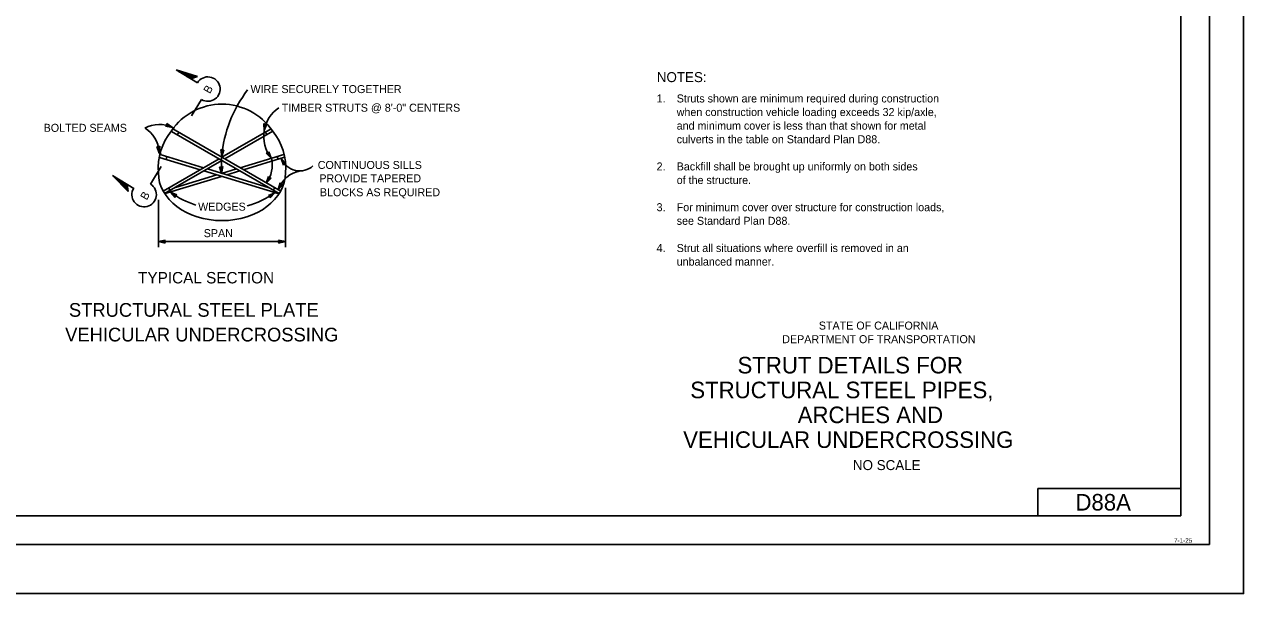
# Model space of a CAD drawing. Extents: x -894 to 866, y -472 to 714.
# Drawn here: x -200 to 866, y -472 to 26 of the extents above; entities that cross this region are included whole.
import ezdxf

# ---------------------------------------------------------------- set-up
doc = ezdxf.new("R2010")
doc.units = 0
for name, color, linetype in [('22 Misc Cnst Det', 7, 'Continuous'), ('56 Stage 3 Anno', 7, 'Continuous'), ('57 Undefined', 7, 'Continuous'), ('60 Nongeo Data', 7, 'Continuous'), ('border_INSIDE-BORDER-anno', 7, 'Continuous'), ('border_PLOTTING-ELEMENTS', 7, 'Continuous'), ('border_rw_22x34_Cut_Lines', 7, 'Continuous'), ('border_SHEET', 7, 'Continuous'), ('border_WITHIN-BORDER-anno', 7, 'Continuous')]:
    doc.layers.add(name, color=color, linetype=linetype)

msp = doc.modelspace()

# ---------------------------------------------------------------- linework, layer by layer
at = {"layer": '22 Misc Cnst Det'}
for p, q in [((-67.5, -14), (-48.8, -19.7)), ((-48.9, -25.3), (-67.5, -14)), ((-66.2, -14.8), (-49.4, -19.9)), ((-64.8, -15.6), (-50, -20.1)), ((-63.5, -16.4), (-50.6, -20.3)), ((-62.2, -17.2), (-51.2, -20.6)), ((-60.8, -18), (-51.8, -20.8)), ((-59.5, -18.8), (-52.4, -21)), ((-58.2, -19.7), (-53, -21.2)), ((-56.8, -20.5), (-53.7, -21.4)), ((-55.5, -21.3), (-54.3, -21.7)), ((-54.7, -21.8), (-48.8, -19.7)), ((-45.3, -40), (-54, -54.3)), ((-123.2, -106.4), (-109.5, -120.4)), ((-104.6, -117.7), (-123.2, -106.4)), ((-89.9, -114), (-80.5, -98.6)), ((-121.9, -107.2), (-109.6, -119.7)), ((-120.5, -108), (-109.7, -119.1)), ((-119.2, -108.8), (-109.8, -118.4)), ((-117.9, -109.6), (-109.8, -117.8)), ((-116.5, -110.4), (-109.9, -117.2)), ((-115.2, -111.2), (-110, -116.5)), ((-113.9, -112.1), (-110.1, -115.9)), ((-112.5, -112.9), (-110.2, -115.2)), ((-111.2, -113.7), (-110.3, -114.6)), ((-110.3, -114.2), (-109.5, -120.4))]:
    msp.add_line(p, q, dxfattribs=at)
for centre, start, end in [((-39.8, -30.8), 238.7671, 148.7676), ((-95.5, -123.2), 148.7677, 58.7682)]:
    msp.add_arc(centre, 10.7, start, end, dxfattribs=at)
at = {"layer": '56 Stage 3 Anno'}
for p, q in [((-76.7, -63.3), (-75.5, -62.4)), ((-70.7, -64.4), (-76.7, -63.3)), ((-76.7, -63.3), (-76.7, -63.3)), ((-72, -63.9), (-76.4, -63.1)), ((-73.2, -63.3), (-76.1, -62.8)), ((-75.5, -62.4), (-75.7, -60.9)), ((-75.7, -60.9), (-75.7, -60.9)), ((-75.7, -60.9), (-70.7, -64.4)), ((-74.5, -62.8), (-75.7, -62.6)), ((-75.6, -61.3), (-72, -63.9)), ((-75.6, -61.7), (-73.2, -63.3)), ((-75.5, -62.1), (-74.5, -62.8)), ((9.5, -67), (9.2, -60.9)), ((9.2, -60.9), (9.2, -60.9)), ((9.2, -60.9), (10.4, -61.9)), ((11.9, -61.3), (9.5, -67)), ((9.7, -65.6), (9.6, -61.1)), ((11.5, -61.5), (9.7, -65.6)), ((10, -64.3), (9.9, -61.4)), ((11.1, -61.6), (10, -64.3)), ((10.2, -62.9), (10.2, -61.7)), ((10.7, -61.8), (10.2, -62.9)), ((10.4, -61.9), (11.9, -61.3)), ((11.9, -61.3), (11.9, -61.3)), ((-70.7, -64.4), (-70.7, -64.4)), ((-66.5, -70.8), (-65.3, -68.7)), ((9.5, -67), (9.5, -67)), ((11.8, -70.7), (10.5, -68.5)), ((-82.5, -86.8), (-84.5, -81)), ((-84.5, -81), (-84.5, -81)), ((-84.5, -81), (-83, -81.7)), ((-82.6, -85.5), (-84.1, -81.2)), ((-82.8, -84.1), (-83.7, -81.4)), ((-82.9, -82.7), (-83.3, -81.5)), ((-83, -81.7), (-81.8, -80.7)), ((-82.8, -81.5), (-82.9, -82.7)), ((-82.5, -81.3), (-82.8, -84.1)), ((-82.1, -81), (-82.6, -85.5)), ((-81.8, -80.7), (-82.5, -86.8)), ((-81.8, -80.7), (-81.8, -80.7)), ((-27.6, -89.8), (-28.5, -83.7)), ((-28.5, -83.7), (-28.5, -83.7)), ((-28.5, -83.7), (-27.2, -84.6)), ((-27.5, -88.4), (-28.1, -84)), ((-27.4, -87.1), (-27.8, -84.2)), ((-25.8, -84), (-27.6, -89.8)), ((-26.2, -84.1), (-27.5, -88.4)), ((-26.5, -84.3), (-27.4, -87.1)), ((-27.3, -85.7), (-27.4, -84.5)), ((-26.9, -84.5), (-27.3, -85.7)), ((-27.2, -84.6), (-25.8, -84)), ((-25.8, -84), (-25.8, -84)), ((-82.5, -86.8), (-82.5, -86.8)), ((-27.6, -89.8), (-27.6, -89.8)), ((15.7, -91.4), (11.3, -87)), ((11.3, -87), (11.3, -87)), ((11.3, -87), (12.9, -87)), ((15, -90.2), (11.8, -87)), ((14.2, -89), (12.2, -87)), ((13.5, -87.9), (12.6, -87)), ((12.9, -87), (13.6, -85.6)), ((13, -86.7), (13.5, -87.9)), ((13.2, -86.4), (14.2, -89)), ((13.4, -86), (15, -90.2)), ((13.6, -85.6), (13.6, -85.6)), ((13.6, -85.6), (15.7, -91.4)), ((15.7, -91.4), (15.7, -91.4)), ((21.6, -92.2), (20.9, -89.8)), ((26.3, -97.5), (24.4, -91.6)), ((24.4, -91.6), (24.4, -91.6)), ((24.4, -91.6), (28.6, -96.1)), ((26.5, -97.1), (25.1, -92.8)), ((25.1, -92.8), (28.2, -96.1)), ((26.7, -96.7), (25.8, -94)), ((25.8, -94), (27.8, -96.1)), ((26.9, -96.4), (26.5, -95.2)), ((26.5, -95.2), (27.4, -96.1)), ((-27.9, -104.8), (-29.5, -98.8)), ((-29.5, -98.8), (-29.5, -98.8)), ((-29.5, -98.8), (-28.1, -99.6)), ((-27.9, -103.4), (-29.1, -99.1)), ((-28, -102), (-28.8, -99.2)), ((-28.1, -100.6), (-28.4, -99.4)), ((-28.1, -99.6), (-26.8, -98.7)), ((-27.9, -99.4), (-28.1, -100.6)), ((-27.5, -99.2), (-28, -102)), ((-26.8, -98.7), (-27.9, -104.8)), ((-27.2, -98.9), (-27.9, -103.4)), ((-27.9, -104.8), (-27.9, -104.8)), ((-26.8, -98.7), (-26.8, -98.7)), ((27.1, -96.1), (26.3, -97.5)), ((26.3, -97.5), (26.3, -97.5)), ((28.6, -96.1), (27.1, -96.1)), ((28.6, -96.1), (28.6, -96.1)), ((11.1, -113), (13.3, -107.2)), ((15.5, -108.7), (11.1, -113)), ((11.1, -113), (11.1, -113)), ((11.9, -111.8), (13.4, -107.6)), ((15.1, -108.7), (11.9, -111.8)), ((12.6, -110.7), (13.6, -108)), ((14.7, -108.7), (12.6, -110.7)), ((13.3, -107.2), (13.3, -107.2)), ((13.3, -107.2), (14, -108.6)), ((13.4, -109.5), (13.8, -108.3)), ((14.3, -108.6), (13.4, -109.5)), ((14, -108.6), (15.5, -108.7)), ((15.5, -108.7), (15.5, -108.7)), ((17.4, -119.3), (18.7, -117.1)), ((21.8, -118.7), (23.4, -112.8)), ((25.8, -114), (21.8, -118.7)), ((25.3, -114.1), (22.4, -117.5)), ((22.5, -117.5), (23.6, -113.2)), ((23.1, -116.3), (23.8, -113.5)), ((24.9, -114.1), (23.1, -116.3)), ((23.4, -112.8), (23.4, -112.8)), ((23.4, -112.8), (24.2, -114.1)), ((23.7, -115.1), (24, -113.9)), ((24.5, -114.1), (23.7, -115.1)), ((24.2, -114.1), (25.8, -114)), ((25.8, -114), (25.8, -114)), ((28.1, -117.3), (28.1, -169.1)), ((-83.1, -127.8), (-83.1, -169.1)), ((-72.8, -119.5), (-74, -117.4)), ((-72.3, -120.7), (-72.7, -119.5)), ((-68.5, -125.7), (-72.6, -121.1)), ((-72.6, -121.1), (-72.6, -121.1)), ((-72.6, -121.1), (-66.9, -123.5)), ((-68.5, -125.3), (-71.5, -121.9)), ((-71.5, -121.9), (-67.3, -123.7)), ((-68.4, -124.9), (-70.4, -122.7)), ((-70.4, -122.7), (-67.7, -123.9)), ((-68.4, -124.5), (-69.2, -123.6)), ((-69.2, -123.6), (-68.1, -124)), ((-68.4, -124.2), (-68.5, -125.7)), ((-68.5, -125.7), (-68.5, -125.7)), ((-66.9, -123.5), (-68.4, -124.2)), ((-66.9, -123.5), (-66.9, -123.5)), ((13.1, -123.9), (18.8, -121.5)), ((14.5, -124.5), (13.1, -123.9)), ((13.1, -123.9), (13.1, -123.9)), ((13.5, -124), (17.6, -122.3)), ((13.9, -124.2), (16.5, -123.1)), ((14.2, -124.4), (15.4, -123.9)), ((14.6, -126), (14.5, -124.5)), ((18.8, -121.5), (14.6, -126)), ((17.6, -122.3), (14.6, -125.6)), ((16.5, -123.1), (14.6, -125.2)), ((15.4, -123.9), (14.6, -124.8)), ((14.6, -126), (14.6, -126)), ((18.8, -121.5), (18.8, -121.5)), ((21.8, -118.7), (21.8, -118.7)), ((-83.1, -164.3), (-77.1, -162.9)), ((-83.1, -164.3), (28.1, -164.3)), ((-77.1, -165.6), (-83.1, -164.3)), ((-83.1, -164.3), (-83.1, -164.3)), ((-81.7, -164.3), (-77.3, -163.3)), ((-77.3, -165.2), (-81.7, -164.3)), ((-80.3, -164.3), (-77.5, -163.6)), ((-77.6, -164.9), (-80.3, -164.3)), ((-79, -164.3), (-77.8, -164)), ((-77.7, -164.5), (-79, -164.3)), ((-77.1, -162.9), (-77.9, -164.3)), ((-77.9, -164.3), (-77.1, -165.6)), ((-77.1, -162.9), (-77.1, -162.9)), ((-77.1, -165.6), (-77.1, -165.6)), ((22.9, -164.3), (22.1, -162.9)), ((22.1, -162.9), (22.1, -162.9)), ((22.1, -162.9), (28.1, -164.3)), ((28.1, -164.3), (22.1, -165.6)), ((22.1, -165.6), (22.9, -164.3)), ((22.1, -165.6), (22.1, -165.6)), ((22.3, -163.3), (26.7, -164.3)), ((26.7, -164.3), (22.3, -165.2)), ((22.5, -163.6), (25.3, -164.3)), ((25.3, -164.3), (22.5, -164.9)), ((22.7, -164), (23.9, -164.3)), ((23.9, -164.3), (22.7, -164.5)), ((28.1, -164.3), (28.1, -164.3))]:
    msp.add_line(p, q, dxfattribs=at)
for centre, radius, start, end in [((82.3, -99), 110.3, 142.3242, 175.2149), ((39.4, -72.3), 30.4, 124.0191, 169.8803), ((-82.2, -87.6), 25.9, 63.4249, 119.111), ((-108.3, -86.9), 25.8, 3.4443, 58.3316), ((39.4, -72.3), 30.4, 169.8803, 218.7344), ((82.3, -99), 110.3, 175.2281, 182.9833), ((-9.2, -97.4), 25.7, 322.5523, 13.5998), ((40.6, -84.8), 17.6, 203.4847, 310.9608), ((44.8, -126.5), 24.3, 98.2725, 161.4717), ((-26.6, -57.1), 78.8, 234.3522, 252.5688), ((-26.6, -57.1), 78.8, 285.5085, 305.1854)]:
    msp.add_arc(centre, radius, start, end, dxfattribs=at)
at = {"layer": '60 Nongeo Data'}
for p, q in [((22.6, -122.3), (-71.7, -67.8)), ((-69, -65.4), (-70.6, -64.4)), ((23.9, -120.1), (-70.4, -65.7)), ((-27.5, -90.5), (15.7, -65.5)), ((-25, -91.9), (17, -67.7)), ((-80.6, -87.4), (-82.4, -86.8)), ((-46.5, -101.4), (-82.2, -90.6)), ((-43.5, -99.7), (-81.6, -88.1)), ((-78.8, -120.1), (-29.9, -91.9)), ((-77.6, -122.3), (-27.5, -93.4)), ((-76.4, -92.4), (-75.7, -89.9)), ((-11.5, -99.6), (26.7, -88)), ((-8.6, -101.4), (27.2, -90.5)), ((-68.2, -116.9), (-32, -105.9)), ((22.5, -122.4), (-43.2, -102.4)), ((13.7, -117.1), (-40.2, -100.7)), ((-27.8, -104.6), (-14.9, -100.7)), ((-23.2, -105.8), (-11.9, -102.4)), ((-77.2, -122.2), (-27.8, -107.2)), ((17.3, -120.8), (17.7, -119.5))]:
    msp.add_line(p, q, dxfattribs=at)
for centre, radius, start, end in [((-27.5, -97.4), 53.4, 34.2113, 145.7887), ((-31, -100.2), 52.2, 140.9803, 184.3649), ((-23.9, -100.2), 52.2, 355.6351, 39.0197)]:
    msp.add_arc(centre, radius, start, end, dxfattribs=at)
msp.add_ellipse((-27.5, -104.2), major_axis=(55.6, 0), ratio=0.749986, start_param=3.141593, end_param=6.283185, dxfattribs=at)
at = {"layer": 'border_PLOTTING-ELEMENTS'}
for points in [[(-894, -472.4), (866, -472.4), (866, 713.6), (-894, 713.6)], [(-864, 670.6), (836, 670.6), (836, -429.4), (-864, -429.4)]]:
    msp.add_lwpolyline(points, close=True, dxfattribs=at)
at = {"layer": 'border_rw_22x34_Cut_Lines'}
msp.add_lwpolyline([(-864, 670.6), (836, 670.6), (836, -429.4), (-864, -429.4)], close=True, dxfattribs=at)
at = {"layer": 'border_SHEET'}
for p, q in [((811, 645.6), (811, -404.4)), ((685.9, -404.4), (685.9, -380.4)), ((685.9, -380.4), (810.9, -380.4)), ((811, -404.4), (-814, -404.4))]:
    msp.add_line(p, q, dxfattribs=at)

# ---------------------------------------------------------------- texts
at = {"layer": '57 Undefined'}
for s, height, p in [('NOTES:', 8.75, (352.8, -24.7)), ('WIRE SECURELY TOGETHER', 7, (-2.5, -34.3)), ('1.', 7, (352.6, -42.5)), ('Struts shown are minimum required during construction', 7, (370.2, -42.5)), ('TIMBER STRUTS @ 8\'-0" CENTERS', 7, (24.8, -50.6)), ('when construction vehicle loading exceeds 32 kip/axle,', 7, (370.2, -54.4)), ('BOLTED SEAMS', 7, (-183.4, -68.2)), ('and minimum cover is less than that shown for metal', 7, (370.2, -66.3)), ('culverts in the table on Standard Plan D88.', 7, (370.2, -78.2)), ('CONTINUOUS SILLS', 7, (56.3, -100.7)), ('2.', 7, (352.6, -102)), ('Backfill shall be brought up uniformly on both sides', 7, (370.2, -102)), ('PROVIDE TAPERED', 7, (57.7, -112.4)), ('of the structure.', 7, (370.2, -113.9)), ('BLOCKS AS REQUIRED', 7, (58.2, -124.6)), ('WEDGES', 7, (-48.3, -137.2)), ('3.', 7, (352.6, -137.7)), ('For minimum cover over structure for construction loads,', 7, (370.2, -137.7)), ('see Standard Plan D88.', 7, (370.2, -149.6)), ('SPAN', 7, (-43.4, -160.4)), ('4.', 7, (352.6, -173.4)), ('Strut all situations where overfill is removed in an', 7, (370.2, -173.4)), ('unbalanced manner.', 7, (370.2, -185.3)), ('TYPICAL SECTION', 10, (-100.8, -200.9)), ('STRUCTURAL STEEL PLATE', 12, (-161.3, -230.1)), ('VEHICULAR UNDERCROSSING', 12, (-164.6, -251.7))]:
    msp.add_text(s, height=height, dxfattribs=at).set_placement(p)
for p in [(-38.1, -35.4), (-93.3, -128.5)]:
    msp.add_text('B', height=7, rotation=60, dxfattribs=at).set_placement(p)
at = {"layer": 'border_INSIDE-BORDER-anno'}
for s, height, p in [('STATE OF CALIFORNIA', 7, (494.5, -241.3)), ('DEPARTMENT OF TRANSPORTATION', 7, (462.5, -253.2)), ('STRUT DETAILS FOR', 14.5, (423.4, -279.7)), ('STRUCTURAL STEEL PIPES,', 14.5, (382.1, -301.4)), ('ARCHES AND', 14.5, (476, -323.2)), ('VEHICULAR UNDERCROSSING', 14.5, (375.9, -344.9)), ('NO SCALE', 8.75, (524.3, -364.3))]:
    msp.add_text(s, height=height, dxfattribs=at).set_placement(p)
at = {"layer": 'border_WITHIN-BORDER-anno'}
for s, height, p in [('D88A', 14.5, (718.9, -399.7)), ('7-1-25', 4, (805.1, -427.9))]:
    msp.add_text(s, height=height, dxfattribs=at).set_placement(p)

doc.saveas('drawing.dxf')
